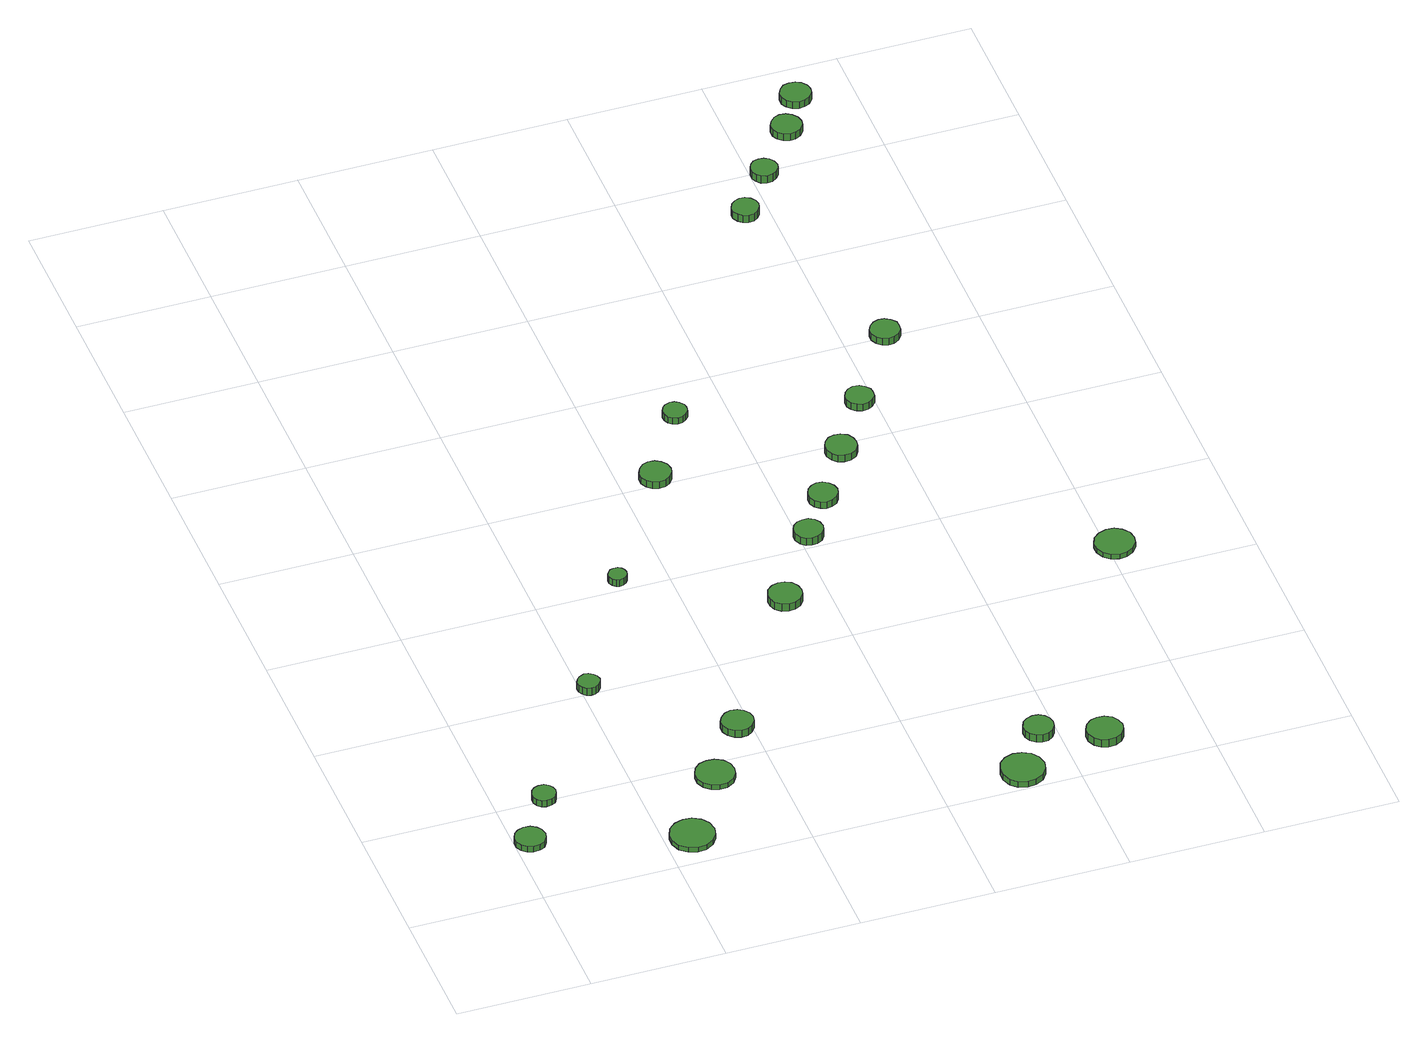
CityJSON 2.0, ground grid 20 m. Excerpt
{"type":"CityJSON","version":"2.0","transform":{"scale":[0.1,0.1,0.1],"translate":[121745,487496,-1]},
"CityObjects":{
"tree1":{"type":"SolitaryVegetationObject","attributes":{"function":"something"},"geometry":[{"type":"MultiSurface","lod":"1","boundaries":[[[0,1,2,3,4,5,6,7,8,9,10,11,12,13,14]],[[15,16,17,18,19,20,21,22,23,24,25,26,27,28,29]],[[0,29,28,1]],[[1,28,27,2]],[[2,27,26,3]],[[3,26,25,4]],[[4,25,24,5]],[[5,24,23,6]],[[6,23,22,7]],[[7,22,21,8]],[[8,21,20,9]],[[9,20,19,10]],[[10,19,18,11]],[[11,18,17,12]],[[12,17,16,13]],[[13,16,15,14]],[[14,15,29,0]]]}]},
"tree2":{"type":"SolitaryVegetationObject","attributes":{"function":"something"},"geometry":[{"type":"MultiSurface","lod":"1","boundaries":[[[30,31,32,33,34,35,36,37,38,39,40,41,42,43,44]],[[45,46,47,48,49,50,51,52,53,54,55,56,57,58,59]],[[30,59,58,31]],[[31,58,57,32]],[[32,57,56,33]],[[33,56,55,34]],[[34,55,54,35]],[[35,54,53,36]],[[36,53,52,37]],[[37,52,51,38]],[[38,51,50,39]],[[39,50,49,40]],[[40,49,48,41]],[[41,48,47,42]],[[42,47,46,43]],[[43,46,45,44]],[[44,45,59,30]]]}]},
"tree3":{"type":"SolitaryVegetationObject","attributes":{"function":"something"},"geometry":[{"type":"MultiSurface","lod":"1","boundaries":[[[60,61,62,63,64,65,66,67,68,69,70,71,72,73,74]],[[75,76,77,78,79,80,81,82,83,84,85,86,87,88,89]],[[60,89,88,61]],[[61,88,87,62]],[[62,87,86,63]],[[63,86,85,64]],[[64,85,84,65]],[[65,84,83,66]],[[66,83,82,67]],[[67,82,81,68]],[[68,81,80,69]],[[69,80,79,70]],[[70,79,78,71]],[[71,78,77,72]],[[72,77,76,73]],[[73,76,75,74]],[[74,75,89,60]]]}]},
"tree4":{"type":"SolitaryVegetationObject","attributes":{"function":"something"},"geometry":[{"type":"MultiSurface","lod":"1","boundaries":[[[90,91,92,93,94,95,96,97,98,99,100,101,102,103,104]],[[105,106,107,108,109,110,111,112,113,114,115,116,117,118,119]],[[90,119,118,91]],[[91,118,117,92]],[[92,117,116,93]],[[93,116,115,94]],[[94,115,114,95]],[[95,114,113,96]],[[96,113,112,97]],[[97,112,111,98]],[[98,111,110,99]],[[99,110,109,100]],[[100,109,108,101]],[[101,108,107,102]],[[102,107,106,103]],[[103,106,105,104]],[[104,105,119,90]]]}]},
"tree5":{"type":"SolitaryVegetationObject","attributes":{"function":"something"},"geometry":[{"type":"MultiSurface","lod":"1","boundaries":[[[120,121,122,123,124,125,126,127,128,129,130,131,132,133,134]],[[135,136,137,138,139,140,141,142,143,144,145,146,147,148,149]],[[120,149,148,121]],[[121,148,147,122]],[[122,147,146,123]],[[123,146,145,124]],[[124,145,144,125]],[[125,144,143,126]],[[126,143,142,127]],[[127,142,141,128]],[[128,141,140,129]],[[129,140,139,130]],[[130,139,138,131]],[[131,138,137,132]],[[132,137,136,133]],[[133,136,135,134]],[[134,135,149,120]]]}]},
"tree6":{"type":"SolitaryVegetationObject","attributes":{"function":"something"},"geometry":[{"type":"MultiSurface","lod":"1","boundaries":[[[150,151,152,153,154,155,156,157,158,159,160,161,162,163,164]],[[165,166,167,168,169,170,171,172,173,174,175,176,177,178,179]],[[150,179,178,151]],[[151,178,177,152]],[[152,177,176,153]],[[153,176,175,154]],[[154,175,174,155]],[[155,174,173,156]],[[156,173,172,157]],[[157,172,171,158]],[[158,171,170,159]],[[159,170,169,160]],[[160,169,168,161]],[[161,168,167,162]],[[162,167,166,163]],[[163,166,165,164]],[[164,165,179,150]]]}]},
"tree7":{"type":"SolitaryVegetationObject","attributes":{"function":"something"},"geometry":[{"type":"MultiSurface","lod":"1","boundaries":[[[180,181,182,183,184,185,186,187,188,189,190,191,192,193,194]],[[195,196,197,198,199,200,201,202,203,204,205,206,207,208,209]],[[180,209,208,181]],[[181,208,207,182]],[[182,207,206,183]],[[183,206,205,184]],[[184,205,204,185]],[[185,204,203,186]],[[186,203,202,187]],[[187,202,201,188]],[[188,201,200,189]],[[189,200,199,190]],[[190,199,198,191]],[[191,198,197,192]],[[192,197,196,193]],[[193,196,195,194]],[[194,195,209,180]]]}]},
"tree8":{"type":"SolitaryVegetationObject","attributes":{"function":"something"},"geometry":[{"type":"MultiSurface","lod":"1","boundaries":[[[210,211,212,213,214,215,216,217,218,219,220,221,222,223,224]],[[225,226,227,228,229,230,231,232,233,234,235,236,237,238,239]],[[210,239,238,211]],[[211,238,237,212]],[[212,237,236,213]],[[213,236,235,214]],[[214,235,234,215]],[[215,234,233,216]],[[216,233,232,217]],[[217,232,231,218]],[[218,231,230,219]],[[219,230,229,220]],[[220,229,228,221]],[[221,228,227,222]],[[222,227,226,223]],[[223,226,225,224]],[[224,225,239,210]]]}]},
"tree9":{"type":"SolitaryVegetationObject","attributes":{"function":"something"},"geometry":[{"type":"MultiSurface","lod":"1","boundaries":[[[240,241,242,243,244,245,246,247,248,249,250,251,252,253,254]],[[255,256,257,258,259,260,261,262,263,264,265,266,267,268,269]],[[240,269,268,241]],[[241,268,267,242]],[[242,267,266,243]],[[243,266,265,244]],[[244,265,264,245]],[[245,264,263,246]],[[246,263,262,247]],[[247,262,261,248]],[[248,261,260,249]],[[249,260,259,250]],[[250,259,258,251]],[[251,258,257,252]],[[252,257,256,253]],[[253,256,255,254]],[[254,255,269,240]]]}]},
"tree10":{"type":"SolitaryVegetationObject","attributes":{"function":"something"},"geometry":[{"type":"MultiSurface","lod":"1","boundaries":[[[270,271,272,273,274,275,276,277,278,279,280,281,282,283,284]],[[285,286,287,288,289,290,291,292,293,294,295,296,297,298,299]],[[270,299,298,271]],[[271,298,297,272]],[[272,297,296,273]],[[273,296,295,274]],[[274,295,294,275]],[[275,294,293,276]],[[276,293,292,277]],[[277,292,291,278]],[[278,291,290,279]],[[279,290,289,280]],[[280,289,288,281]],[[281,288,287,282]],[[282,287,286,283]],[[283,286,285,284]],[[284,285,299,270]]]}]},
"tree11":{"type":"SolitaryVegetationObject","attributes":{"function":"something"},"geometry":[{"type":"MultiSurface","lod":"1","boundaries":[[[300,301,302,303,304,305,306,307,308,309,310,311,312,313,314]],[[315,316,317,318,319,320,321,322,323,324,325,326,327,328,329]],[[300,329,328,301]],[[301,328,327,302]],[[302,327,326,303]],[[303,326,325,304]],[[304,325,324,305]],[[305,324,323,306]],[[306,323,322,307]],[[307,322,321,308]],[[308,321,320,309]],[[309,320,319,310]],[[310,319,318,311]],[[311,318,317,312]],[[312,317,316,313]],[[313,316,315,314]],[[314,315,329,300]]]}]},
"tree12":{"type":"SolitaryVegetationObject","attributes":{"function":"something"},"geometry":[{"type":"MultiSurface","lod":"1","boundaries":[[[330,331,332,333,334,335,336,337,338,339,340,341,342,343,344]],[[345,346,347,348,349,350,351,352,353,354,355,356,357,358,359]],[[330,359,358,331]],[[331,358,357,332]],[[332,357,356,333]],[[333,356,355,334]],[[334,355,354,335]],[[335,354,353,336]],[[336,353,352,337]],[[337,352,351,338]],[[338,351,350,339]],[[339,350,349,340]],[[340,349,348,341]],[[341,348,347,342]],[[342,347,346,343]],[[343,346,345,344]],[[344,345,359,330]]]}]},
"tree13":{"type":"SolitaryVegetationObject","attributes":{"function":"something"},"geometry":[{"type":"MultiSurface","lod":"1","boundaries":[[[360,361,362,363,364,365,366,367,368,369,370,371,372,373,374]],[[375,376,377,378,379,380,381,382,383,384,385,386,387,388,389]],[[360,389,388,361]],[[361,388,387,362]],[[362,387,386,363]],[[363,386,385,364]],[[364,385,384,365]],[[365,384,383,366]],[[366,383,382,367]],[[367,382,381,368]],[[368,381,380,369]],[[369,380,379,370]],[[370,379,378,371]],[[371,378,377,372]],[[372,377,376,373]],[[373,376,375,374]],[[374,375,389,360]]]}]},
"tree14":{"type":"SolitaryVegetationObject","attributes":{"function":"something"},"geometry":[{"type":"MultiSurface","lod":"1","boundaries":[[[390,391,392,393,394,395,396,397,398,399,400,401,402,403,404]],[[405,406,407,408,409,410,411,412,413,414,415,416,417,418,419]],[[390,419,418,391]],[[391,418,417,392]],[[392,417,416,393]],[[393,416,415,394]],[[394,415,414,395]],[[395,414,413,396]],[[396,413,412,397]],[[397,412,411,398]],[[398,411,410,399]],[[399,410,409,400]],[[400,409,408,401]],[[401,408,407,402]],[[402,407,406,403]],[[403,406,405,404]],[[404,405,419,390]]]}]},
"tree15":{"type":"SolitaryVegetationObject","attributes":{"function":"something"},"geometry":[{"type":"MultiSurface","lod":"1","boundaries":[[[420,421,422,423,424,425,426,427,428,429,430,431,432,433,434]],[[435,436,437,438,439,440,441,442,443,444,445,446,447,448,449]],[[420,449,448,421]],[[421,448,447,422]],[[422,447,446,423]],[[423,446,445,424]],[[424,445,444,425]],[[425,444,443,426]],[[426,443,442,427]],[[427,442,441,428]],[[428,441,440,429]],[[429,440,439,430]],[[430,439,438,431]],[[431,438,437,432]],[[432,437,436,433]],[[433,436,435,434]],[[434,435,449,420]]]}]},
"tree16":{"type":"SolitaryVegetationObject","attributes":{"function":"something"},"geometry":[{"type":"MultiSurface","lod":"1","boundaries":[[[450,451,452,453,454,455,456,457,458,459,460,461,462,463,464]],[[465,466,467,468,469,470,471,472,473,474,475,476,477,478,479]],[[450,479,478,451]],[[451,478,477,452]],[[452,477,476,453]],[[453,476,475,454]],[[454,475,474,455]],[[455,474,473,456]],[[456,473,472,457]],[[457,472,471,458]],[[458,471,470,459]],[[459,470,469,460]],[[460,469,468,461]],[[461,468,467,462]],[[462,467,466,463]],[[463,466,465,464]],[[464,465,479,450]]]}]},
"tree17":{"type":"SolitaryVegetationObject","attributes":{"function":"something"},"geometry":[{"type":"MultiSurface","lod":"1","boundaries":[[[480,481,482,483,484,485,486,487,488,489,490,491,492,493,494]],[[495,496,497,498,499,500,501,502,503,504,505,506,507,508,509]],[[480,509,508,481]],[[481,508,507,482]],[[482,507,506,483]],[[483,506,505,484]],[[484,505,504,485]],[[485,504,503,486]],[[486,503,502,487]],[[487,502,501,488]],[[488,501,500,489]],[[489,500,499,490]],[[490,499,498,491]],[[491,498,497,492]],[[492,497,496,493]],[[493,496,495,494]],[[494,495,509,480]]]}]},
"tree18":{"type":"SolitaryVegetationObject","attributes":{"function":"something"},"geometry":[{"type":"MultiSurface","lod":"1","boundaries":[[[510,511,512,513,514,515,516,517,518,519,520,521,522,523,524]],[[525,526,527,528,529,530,531,532,533,534,535,536,537,538,539]],[[510,539,538,511]],[[511,538,537,512]],[[512,537,536,513]],[[513,536,535,514]],[[514,535,534,515]],[[515,534,533,516]],[[516,533,532,517]],[[517,532,531,518]],[[518,531,530,519]],[[519,530,529,520]],[[520,529,528,521]],[[521,528,527,522]],[[522,527,526,523]],[[523,526,525,524]],[[524,525,539,510]]]}]},
"tree19":{"type":"SolitaryVegetationObject","attributes":{"function":"something"},"geometry":[{"type":"MultiSurface","lod":"1","boundaries":[[[540,541,542,543,544,545,546,547,548,549,550,551,552,553,554]],[[555,556,557,558,559,560,561,562,563,564,565,566,567,568,569]],[[540,569,568,541]],[[541,568,567,542]],[[542,567,566,543]],[[543,566,565,544]],[[544,565,564,545]],[[545,564,563,546]],[[546,563,562,547]],[[547,562,561,548]],[[548,561,560,549]],[[549,560,559,550]],[[550,559,558,551]],[[551,558,557,552]],[[552,557,556,553]],[[553,556,555,554]],[[554,555,569,540]]]}]},
"tree20":{"type":"SolitaryVegetationObject","attributes":{"function":"something"},"geometry":[{"type":"MultiSurface","lod":"1","boundaries":[[[570,571,572,573,574,575,576,577,578,579,580,581,582,583,584]],[[585,586,587,588,589,590,591,592,593,594,595,596,597,598,599]],[[570,599,598,571]],[[571,598,597,572]],[[572,597,596,573]],[[573,596,595,574]],[[574,595,594,575]],[[575,594,593,576]],[[576,593,592,577]],[[577,592,591,578]],[[578,591,590,579]],[[579,590,589,580]],[[580,589,588,581]],[[581,588,587,582]],[[582,587,586,583]],[[583,586,585,584]],[[584,585,599,570]]]}]},
"tree21":{"type":"SolitaryVegetationObject","attributes":{"function":"something"},"geometry":[{"type":"MultiSurface","lod":"1","boundaries":[[[600,601,602,603,604,605,606,607,608,609,610,611,612,613,614]],[[615,616,617,618,619,620,621,622,623,624,625,626,627,628,629]],[[600,629,628,601]],[[601,628,627,602]],[[602,627,626,603]],[[603,626,625,604]],[[604,625,624,605]],[[605,624,623,606]],[[606,623,622,607]],[[607,622,621,608]],[[608,621,620,609]],[[609,620,619,610]],[[610,619,618,611]],[[611,618,617,612]],[[612,617,616,613]],[[613,616,615,614]],[[614,615,629,600]]]}]},
"tree22":{"type":"SolitaryVegetationObject","attributes":{"function":"something"},"geometry":[{"type":"MultiSurface","lod":"1","boundaries":[[[630,631,632,633,634,635,636,637,638,639,640,641,642,643,644]],[[645,646,647,648,649,650,651,652,653,654,655,656,657,658,659]],[[630,659,658,631]],[[631,658,657,632]],[[632,657,656,633]],[[633,656,655,634]],[[634,655,654,635]],[[635,654,653,636]],[[636,653,652,637]],[[637,652,651,638]],[[638,651,650,639]],[[639,650,649,640]],[[640,649,648,641]],[[641,648,647,642]],[[642,647,646,643]],[[643,646,645,644]],[[644,645,659,630]]]}]},
"tree23":{"type":"SolitaryVegetationObject","attributes":{"function":"something"},"geometry":[{"type":"MultiSurface","lod":"1","boundaries":[[[660,661,662,663,664,665,666,667,668,669,670,671,672,673,674]],[[675,676,677,678,679,680,681,682,683,684,685,686,687,688,689]],[[660,689,688,661]],[[661,688,687,662]],[[662,687,686,663]],[[663,686,685,664]],[[664,685,684,665]],[[665,684,683,666]],[[666,683,682,667]],[[667,682,681,668]],[[668,681,680,669]],[[669,680,679,670]],[[670,679,678,671]],[[671,678,677,672]],[[672,677,676,673]],[[673,676,675,674]],[[674,675,689,660]]]}]}
},
"vertices":[
[45,120,17],[43,130,17],[38,137,17],[30,142,17],[20,143,17],[11,140,17],[4,134,17],[0,125,17],[0,116,17],[4,107,17],[11,101,17],[20,98,17],[30,99,17],[38,103,17],[43,111,17],[43,111,7],[38,103,7],[30,99,7],[20,98,7],[11,101,7],[4,107,7],[0,116,7],[0,125,7],[4,134,7],[11,140,7],[20,143,7],[30,142,7],[38,137,7],[43,130,7],[45,120,7],
[90,204,18],[88,211,18],[84,217,18],[78,221,18],[70,221,18],[63,219,18],[58,214,18],[55,207,18],[55,200,18],[58,193,18],[63,188,18],[70,186,18],[78,187,18],[84,190,18],[88,196,18],[88,196,7],[84,190,7],[78,187,7],[70,186,7],[63,188,7],[58,193,7],[55,200,7],[55,207,7],[58,214,7],[63,219,7],[70,221,7],[78,221,7],[84,217,7],[88,211,7],[90,204,7],
[273,54,15],[270,68,15],[262,79,15],[250,86,15],[237,87,15],[224,83,15],[213,74,15],[208,61,15],[208,48,15],[213,35,15],[224,26,15],[237,22,15],[250,23,15],[262,30,15],[270,41,15],[270,41,7],[262,30,7],[250,23,7],[237,22,7],[224,26,7],[213,35,7],[208,48,7],[208,61,7],[213,74,7],[224,83,7],[237,87,7],[250,86,7],[262,79,7],[270,68,7],[273,54,7],
[227,406,25],[225,413,25],[221,418,25],[215,422,25],[209,423,25],[202,420,25],[197,416,25],[194,410,25],[194,403,25],[197,397,25],[202,392,25],[209,390,25],[215,391,25],[221,394,25],[225,400,25],[225,400,12],[221,394,12],[215,391,12],[209,390,12],[202,392,12],[197,397,12],[194,403,12],[194,410,12],[197,416,12],[202,420,12],[209,423,12],[215,422,12],[221,418,12],[225,413,12],[227,406,12],
[343,170,15],[341,181,15],[334,191,15],[323,197,15],[311,198,15],[300,195,15],[291,187,15],[286,176,15],[286,164,15],[291,153,15],[300,145,15],[311,141,15],[323,142,15],[334,148,15],[341,158,15],[341,158,7],[334,148,7],[323,142,7],[311,141,7],[300,145,7],[291,153,7],[286,164,7],[286,176,7],[291,187,7],[300,195,7],[311,198,7],[323,197,7],[334,191,7],[341,181,7],[343,170,7],
[404,263,19],[402,272,19],[396,280,19],[388,285,19],[378,286,19],[369,283,19],[361,276,19],[357,268,19],[357,258,19],[361,249,19],[369,242,19],[378,239,19],[388,240,19],[396,245,19],[402,253,19],[402,253,7],[396,245,7],[388,240,7],[378,239,7],[369,242,7],[361,249,7],[357,258,7],[357,268,7],[361,276,7],[369,283,7],[378,286,7],[388,285,7],[396,280,7],[402,272,7],[404,263,7],
[341,617,23],[340,622,23],[337,627,23],[332,630,23],[326,630,23],[321,629,23],[317,625,23],[314,620,23],[314,614,23],[317,609,23],[321,605,23],[326,603,23],[332,604,23],[337,607,23],[340,611,23],[340,611,11],[337,607,11],[332,604,11],[326,603,11],[321,605,11],[317,609,11],[314,614,11],[314,620,11],[317,625,11],[321,629,11],[326,630,11],[332,630,11],[337,627,11],[340,622,11],[341,617,11],
[558,495,26],[556,505,26],[550,514,26],[541,519,26],[531,520,26],[521,517,26],[513,510,26],[509,500,26],[509,490,26],[513,481,26],[521,474,26],[531,471,26],[541,472,26],[550,477,26],[556,485,26],[556,485,13],[550,477,13],[541,472,13],[531,471,13],[521,474,13],[513,481,13],[509,490,13],[509,500,13],[513,510,13],[521,517,13],[531,520,13],[541,519,13],[550,514,13],[556,505,13],[558,495,13],
[477,815,19],[475,825,19],[469,833,19],[461,838,19],[451,839,19],[442,836,19],[435,829,19],[431,820,19],[431,810,19],[435,801,19],[442,795,19],[451,792,19],[461,793,19],[469,798,19],[475,806,19],[475,806,7],[469,798,7],[461,793,7],[451,792,7],[442,795,7],[435,801,7],[431,810,7],[431,820,7],[435,829,7],[442,836,7],[451,839,7],[461,838,7],[469,833,7],[475,825,7],[477,815,7],
[756,34,17],[753,48,17],[745,59,17],[733,65,17],[720,67,17],[707,63,17],[697,54,17],[692,41,17],[692,28,17],[697,15,17],[707,6,17],[720,2,17],[733,4,17],[745,10,17],[753,21,17],[753,21,7],[745,10,7],[733,4,7],[720,2,7],[707,6,7],[697,15,7],[692,28,7],[692,41,7],[697,54,7],[707,63,7],[720,67,7],[733,65,7],[745,59,7],[753,48,7],[756,34,7],
[636,626,19],[634,635,19],[629,642,19],[621,647,19],[612,647,19],[604,645,19],[597,639,19],[593,631,19],[593,622,19],[597,613,19],[604,607,19],[612,605,19],[621,606,19],[629,610,19],[634,617,19],[634,617,6],[629,610,6],[621,606,6],[612,605,6],[604,607,6],[597,613,6],[593,622,6],[593,631,6],[597,639,6],[604,645,6],[612,647,6],[621,647,6],[629,642,6],[634,635,6],[636,626,6],
[542,934,19],[541,941,19],[536,947,19],[530,951,19],[523,952,19],[515,949,19],[510,944,19],[507,937,19],[507,930,19],[510,923,19],[515,918,19],[523,916,19],[530,917,19],[536,920,19],[541,926,19],[541,926,8],[536,920,8],[530,917,8],[523,916,8],[515,918,8],[510,923,8],[507,930,8],[507,937,8],[510,944,8],[515,949,8],[523,952,8],[530,951,8],[536,947,8],[541,941,8],[542,934,8],
[795,108,23],[793,117,23],[788,124,23],[780,129,23],[771,130,23],[762,127,23],[755,121,23],[751,112,23],[751,103,23],[755,94,23],[762,88,23],[771,85,23],[780,86,23],[788,91,23],[793,98,23],[793,98,10],[788,91,10],[780,86,10],[771,85,10],[762,88,10],[755,94,10],[751,103,10],[751,112,10],[755,121,10],[762,127,10],[771,130,10],[780,129,10],[788,124,10],[793,117,10],[795,108,10],
[682,696,18],[680,705,18],[675,712,18],[667,717,18],[658,718,18],[650,715,18],[643,709,18],[639,700,18],[639,691,18],[643,683,18],[650,677,18],[658,674,18],[667,675,18],[675,680,18],[680,687,18],[680,687,6],[675,680,6],[667,675,6],[658,674,6],[650,677,6],[643,683,6],[639,691,6],[639,700,6],[643,709,6],[650,715,6],[658,718,6],[667,717,6],[675,712,6],[680,705,6],[682,696,6],
[884,68,25],[881,79,25],[875,88,25],[865,93,25],[854,94,25],[844,91,25],[836,84,25],[831,74,25],[831,63,25],[836,52,25],[844,45,25],[854,42,25],[865,43,25],[875,48,25],[881,57,25],[881,57,12],[875,48,12],[865,43,12],[854,42,12],[844,45,12],[836,52,12],[831,63,12],[831,74,12],[836,84,12],[844,91,12],[854,94,12],[865,93,12],[875,88,12],[881,79,12],[884,68,12],
[742,786,18],[740,795,18],[735,803,18],[726,808,18],[716,809,18],[707,806,18],[700,799,18],[696,790,18],[696,781,18],[700,772,18],[707,765,18],[716,762,18],[726,763,18],[735,768,18],[740,776,18],[740,776,6],[735,768,6],[726,763,6],[716,762,6],[707,765,6],[700,772,6],[696,781,6],[696,790,6],[700,799,6],[707,806,6],[716,809,6],[726,808,6],[735,803,6],[740,795,6],[742,786,6],
[800,880,18],[799,888,18],[793,895,18],[786,900,18],[777,901,18],[769,898,18],[763,892,18],[759,884,18],[759,875,18],[763,867,18],[769,862,18],[777,859,18],[786,860,18],[793,864,18],[799,871,18],[799,871,6],[793,864,6],[786,860,6],[777,859,6],[769,862,6],[763,867,6],[759,875,6],[759,884,6],[763,892,6],[769,898,6],[777,901,6],[786,900,6],[793,895,6],[799,888,6],[800,880,6],
[1040,462,14],[1038,474,14],[1030,484,14],[1020,490,14],[1008,491,14],[996,487,14],[987,479,14],[982,468,14],[982,456,14],[987,445,14],[996,437,14],[1008,433,14],[1020,434,14],[1030,440,14],[1038,450,14],[1038,450,6],[1030,440,6],[1020,434,6],[1008,433,6],[996,437,6],[987,445,6],[982,456,6],[982,468,6],[987,479,6],[996,487,6],[1008,491,6],[1020,490,6],[1030,484,6],[1038,474,6],[1040,462,6],
[880,996,26],[879,1005,26],[873,1012,26],[865,1017,26],[856,1018,26],[848,1015,26],[841,1009,26],[837,1001,26],[837,992,26],[841,983,26],[848,977,26],[856,974,26],[865,975,26],[873,980,26],[879,987,26],[879,987,14],[873,980,14],[865,975,14],[856,974,14],[848,977,14],[841,983,14],[837,992,14],[837,1001,14],[841,1009,14],[848,1015,14],[856,1018,14],[865,1017,14],[873,1012,14],[879,1005,14],[880,996,14],
[784,1315,25],[782,1323,25],[777,1330,25],[770,1334,25],[762,1335,25],[754,1332,25],[748,1327,25],[744,1319,25],[744,1311,25],[748,1303,25],[754,1298,25],[762,1295,25],[770,1296,25],[777,1300,25],[782,1307,25],[782,1307,12],[777,1300,12],[770,1296,12],[762,1295,12],[754,1298,12],[748,1303,12],[744,1311,12],[744,1319,12],[748,1327,12],[754,1332,12],[762,1335,12],[770,1334,12],[777,1330,12],[782,1323,12],[784,1315,12],
[839,1392,21],[837,1400,21],[832,1407,21],[825,1411,21],[817,1412,21],[809,1410,21],[803,1404,21],[800,1397,21],[800,1388,21],[803,1381,21],[809,1375,21],[817,1373,21],[825,1374,21],[832,1378,21],[837,1384,21],[837,1384,8],[832,1378,8],[825,1374,8],[817,1373,8],[809,1375,8],[803,1381,8],[800,1388,8],[800,1397,8],[803,1404,8],[809,1410,8],[817,1412,8],[825,1411,8],[832,1407,8],[837,1400,8],[839,1392,8],
[903,1472,20],[901,1481,20],[895,1489,20],[887,1494,20],[878,1495,20],[869,1492,20],[862,1485,20],[858,1477,20],[858,1467,20],[862,1459,20],[869,1453,20],[878,1450,20],[887,1451,20],[895,1455,20],[901,1463,20],[901,1463,8],[895,1455,8],[887,1451,8],[878,1450,8],[869,1453,8],[862,1459,8],[858,1467,8],[858,1477,8],[862,1485,8],[869,1492,8],[878,1495,8],[887,1494,8],[895,1489,8],[901,1481,8],[903,1472,8],
[938,1533,21],[936,1542,21],[930,1550,21],[922,1554,21],[913,1555,21],[904,1553,21],[897,1546,21],[893,1538,21],[893,1528,21],[897,1520,21],[904,1514,21],[913,1511,21],[922,1512,21],[930,1516,21],[936,1524,21],[936,1524,9],[930,1516,9],[922,1512,9],[913,1511,9],[904,1514,9],[897,1520,9],[893,1528,9],[893,1538,9],[897,1546,9],[904,1553,9],[913,1555,9],[922,1554,9],[930,1550,9],[936,1542,9],[938,1533,9]
]}
